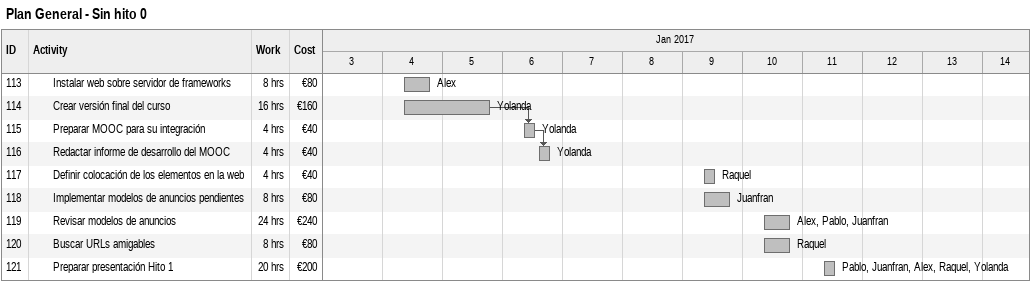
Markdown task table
Plan General - Sin hito 0

| ID | Level | Task | Start | Finish | Predecessors | Resources | Work (h) | Cost (€) |
|---|---|---|---|---|---|---|---|---|
| 113 | 3 | Instalar web sobre servidor de frameworks | 2017-01-04 | 2017-01-04 |  | Alex | 8 | 80 |
| 114 | 3 | Crear versión final del curso | 2017-01-04 | 2017-01-05 |  | Yolanda | 16 | 160 |
| 115 | 3 | Preparar MOOC para su integración | 2017-01-06 | 2017-01-06 | 114 | Yolanda | 4 | 40 |
| 116 | 3 | Redactar informe de desarrollo del MOOC | 2017-01-06 | 2017-01-06 | 115 | Yolanda | 4 | 40 |
| 117 | 3 | Definir colocación de los elementos en la web | 2017-01-09 | 2017-01-09 |  | Raquel | 4 | 40 |
| 118 | 3 | Implementar modelos de anuncios pendientes | 2017-01-09 | 2017-01-09 |  | Juanfran | 8 | 80 |
| 119 | 3 | Revisar modelos de anuncios | 2017-01-10 | 2017-01-10 |  | Alex, Pablo, Juanfran | 24 | 240 |
| 120 | 3 | Buscar URLs amigables | 2017-01-10 | 2017-01-10 |  | Raquel | 8 | 80 |
| 121 | 3 | Preparar presentación Hito 1 | 2017-01-11 | 2017-01-11 |  | Pablo, Juanfran, Alex, Raquel, Yolanda | 20 | 200 |
